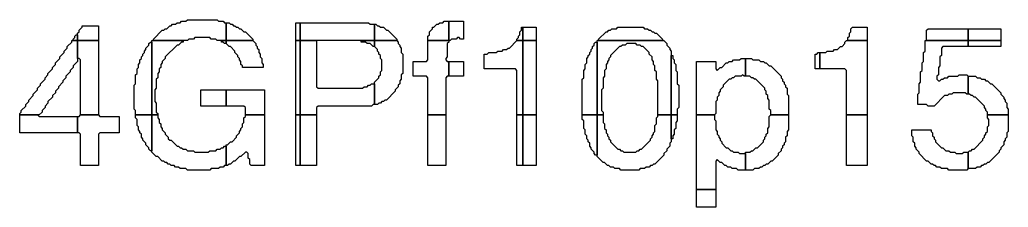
# Model space of a CAD drawing. Header units: metres. Extents: x -82 to 82, y -50 to 53.
# Drawn here: x -64.78 to -40.28, y 48.08 to 52.71 of the extents above; entities that cross this region are included whole.
import ezdxf

# ---------------------------------------------------------------- set-up
doc = ezdxf.new("R2010")
doc.units = ezdxf.units.M
doc.header["$MEASUREMENT"] = 0
doc.layers.add('1', color=7, linetype='Continuous')

msp = doc.modelspace()

# ---------------------------------------------------------------- linework, layer by layer
at = {"layer": '1', "color": 7}
for points in [[(-61.473426, 52.235774, 0), (-61.252675, 52.456524, 0), (-61.215884, 52.456524, 0), (-61.179092, 52.493316, 0), (-61.1423, 52.493316, 0), (-61.068717, 52.566899, 0), (-61.031925, 52.566899, 0), (-60.995133, 52.603691, 0), (-60.92155, 52.603691, 0), (-60.884758, 52.640483, 0), (-60.811174, 52.640483, 0), (-60.774383, 52.677275, 0), (-60.664007, 52.677275, 0), (-60.627216, 52.714066, 0), (-59.89138, 52.714066, 0), (-59.854589, 52.677275, 0), (-59.744213, 52.677275, 0), (-59.707422, 52.640483, 0), (-59.67063, 52.640483, 0), (-59.67063, 52.198982, 0), (-59.89138, 52.198982, 0), (-59.928172, 52.235774, 0), (-60.038547, 52.235774, 0), (-60.075339, 52.272565, 0), (-60.443257, 52.272565, 0), (-60.480048, 52.235774, 0), (-60.590424, 52.235774, 0), (-60.627216, 52.198982, 0), (-61.473426, 52.198982, 0), (-61.473426, 52.235774, 0)], [(-63.349806, 52.382941, 0), (-63.313014, 52.419732, 0), (-63.313014, 52.456524, 0), (-63.23943, 52.530108, 0), (-63.23943, 52.566899, 0), (-62.834721, 52.566899, 0), (-62.834721, 52.198982, 0), (-63.349806, 52.198982, 0), (-63.349806, 52.382941, 0)], [(-59.67063, 52.640483, 0), (-59.597046, 52.640483, 0), (-59.560255, 52.603691, 0), (-59.523463, 52.603691, 0), (-59.486671, 52.566899, 0), (-59.449879, 52.566899, 0), (-59.413087, 52.530108, 0), (-59.376296, 52.530108, 0), (-59.339504, 52.493316, 0), (-59.302712, 52.493316, 0), (-59.229129, 52.419732, 0), (-59.192337, 52.419732, 0), (-59.008378, 52.235774, 0), (-59.008378, 52.198982, 0), (-59.67063, 52.198982, 0), (-59.67063, 52.640483, 0)], [(-57.941417, 52.640483, 0), (-57.831042, 52.640483, 0), (-57.831042, 52.198982, 0), (-57.941417, 52.198982, 0), (-57.941417, 52.640483, 0)], [(-57.831042, 52.640483, 0), (-56.138621, 52.640483, 0), (-56.101829, 52.603691, 0), (-55.991454, 52.603691, 0), (-55.991454, 52.198982, 0), (-57.831042, 52.198982, 0), (-57.831042, 52.640483, 0)], [(-55.991454, 52.603691, 0), (-55.954662, 52.603691, 0), (-55.91787, 52.566899, 0), (-55.881079, 52.566899, 0), (-55.844287, 52.530108, 0), (-55.770703, 52.530108, 0), (-55.69712, 52.456524, 0), (-55.660328, 52.456524, 0), (-55.439578, 52.235774, 0), (-55.439578, 52.198982, 0), (-55.991454, 52.198982, 0), (-55.991454, 52.603691, 0)], [(-54.666951, 52.309357, 0), (-54.630159, 52.346149, 0), (-54.630159, 52.419732, 0), (-54.556575, 52.493316, 0), (-54.556575, 52.530108, 0), (-54.519784, 52.530108, 0), (-54.4462, 52.603691, 0), (-54.409408, 52.603691, 0), (-54.372617, 52.640483, 0), (-54.299033, 52.640483, 0), (-54.262241, 52.677275, 0), (-54.151866, 52.677275, 0), (-54.151866, 52.198982, 0), (-54.666951, 52.198982, 0), (-54.666951, 52.309357, 0)], [(-54.151866, 52.677275, 0), (-53.783948, 52.677275, 0), (-53.783948, 52.235774, 0), (-53.857532, 52.235774, 0), (-53.894324, 52.272565, 0), (-53.931115, 52.272565, 0), (-53.967907, 52.235774, 0), (-54.078282, 52.235774, 0), (-54.115074, 52.198982, 0), (-54.151866, 52.198982, 0), (-54.151866, 52.677275, 0)], [(-52.459445, 52.235774, 0), (-52.422653, 52.272565, 0), (-52.422653, 52.309357, 0), (-52.385862, 52.346149, 0), (-52.385862, 52.419732, 0), (-52.34907, 52.456524, 0), (-52.34907, 52.530108, 0), (-52.312278, 52.530108, 0), (-52.312278, 52.198982, 0), (-52.459445, 52.198982, 0), (-52.459445, 52.235774, 0)], [(-52.312278, 52.530108, 0), (-51.981152, 52.530108, 0), (-51.981152, 52.198982, 0), (-52.312278, 52.198982, 0), (-52.312278, 52.530108, 0)], [(-50.435898, 52.235774, 0), (-50.25194, 52.419732, 0), (-50.215148, 52.419732, 0), (-50.178356, 52.456524, 0), (-50.141564, 52.456524, 0), (-50.104773, 52.493316, 0), (-49.994397, 52.493316, 0), (-49.957606, 52.530108, 0), (-49.332146, 52.530108, 0), (-49.295354, 52.493316, 0), (-49.22177, 52.493316, 0), (-49.184979, 52.456524, 0), (-49.148187, 52.456524, 0), (-49.111395, 52.419732, 0), (-49.074603, 52.419732, 0), (-49.037812, 52.382941, 0), (-49.00102, 52.382941, 0), (-48.853853, 52.235774, 0), (-48.853853, 52.198982, 0), (-50.435898, 52.198982, 0), (-50.435898, 52.235774, 0)], [(-44.254883, 52.272565, 0), (-44.218091, 52.309357, 0), (-44.218091, 52.382941, 0), (-44.181299, 52.419732, 0), (-44.181299, 52.493316, 0), (-44.144508, 52.530108, 0), (-43.77659, 52.530108, 0), (-43.77659, 52.198982, 0), (-44.254883, 52.198982, 0), (-44.254883, 52.272565, 0)], [(-42.30492, 52.456524, 0), (-42.268128, 52.493316, 0), (-41.27475, 52.493316, 0), (-41.27475, 52.198982, 0), (-42.30492, 52.198982, 0), (-42.30492, 52.456524, 0)], [(-41.27475, 52.493316, 0), (-40.465332, 52.493316, 0), (-40.465332, 52.198982, 0), (-41.27475, 52.198982, 0), (-41.27475, 52.493316, 0)], [(-64.784684, 50.396186, 0), (-64.747892, 50.432977, 0), (-64.747892, 50.469769, 0), (-64.637517, 50.580144, 0), (-64.637517, 50.616936, 0), (-64.563934, 50.69052, 0), (-64.563934, 50.727311, 0), (-64.453558, 50.837687, 0), (-64.453558, 50.874479, 0), (-64.343183, 50.984854, 0), (-64.343183, 51.021646, 0), (-64.2696, 51.095229, 0), (-64.2696, 51.132021, 0), (-64.159224, 51.242396, 0), (-64.159224, 51.279188, 0), (-64.085641, 51.352771, 0), (-64.085641, 51.389563, 0), (-63.975266, 51.499938, 0), (-63.975266, 51.53673, 0), (-63.901682, 51.610314, 0), (-63.901682, 51.647105, 0), (-63.791307, 51.757481, 0), (-63.791307, 51.794272, 0), (-63.680931, 51.904648, 0), (-63.680931, 51.94144, 0), (-63.607348, 52.015023, 0), (-63.607348, 52.051815, 0), (-63.496973, 52.16219, 0), (-63.496973, 52.198982, 0), (-63.349806, 52.198982, 0), (-63.349806, 51.683897, 0), (-63.460181, 51.573522, 0), (-63.460181, 51.53673, 0), (-63.533764, 51.463147, 0), (-63.533764, 51.426355, 0), (-63.64414, 51.31598, 0), (-63.64414, 51.279188, 0), (-63.717723, 51.205604, 0), (-63.717723, 51.168813, 0), (-63.828099, 51.058437, 0), (-63.828099, 51.021646, 0), (-63.901682, 50.948062, 0), (-63.901682, 50.91127, 0), (-63.975266, 50.837687, 0), (-63.975266, 50.800895, 0), (-64.085641, 50.69052, 0), (-64.085641, 50.653728, 0), (-64.159224, 50.580144, 0), (-64.159224, 50.543353, 0), (-64.232808, 50.469769, 0), (-64.232808, 50.432977, 0), (-64.306391, 50.359394, 0), (-64.784684, 50.359394, 0), (-64.784684, 50.396186, 0)], [(-63.460181, 52.235774, 0), (-63.423389, 52.272565, 0), (-63.423389, 52.309357, 0), (-63.386597, 52.346149, 0), (-63.349806, 52.346149, 0), (-63.349806, 52.198982, 0), (-63.460181, 52.198982, 0), (-63.460181, 52.235774, 0)], [(-63.349806, 52.198982, 0), (-62.834721, 52.198982, 0), (-62.834721, 50.359394, 0), (-63.276222, 50.359394, 0), (-63.276222, 51.720689, 0), (-63.313014, 51.757481, 0), (-63.349806, 51.757481, 0), (-63.349806, 52.198982, 0)], [(-61.510218, 52.198982, 0), (-60.737591, 52.198982, 0), (-60.737591, 52.16219, 0), (-60.774383, 52.16219, 0), (-60.847966, 52.088607, 0), (-60.884758, 52.088607, 0), (-61.179092, 51.794272, 0), (-61.179092, 51.757481, 0), (-61.252675, 51.683897, 0), (-61.252675, 51.647105, 0), (-61.289467, 51.610314, 0), (-61.289467, 51.53673, 0), (-61.326259, 51.499938, 0), (-61.326259, 51.426355, 0), (-61.363051, 51.389563, 0), (-61.363051, 51.279188, 0), (-61.399842, 51.242396, 0), (-61.399842, 51.021646, 0), (-61.436634, 50.984854, 0), (-61.436634, 50.69052, 0), (-61.399842, 50.653728, 0), (-61.399842, 50.432977, 0), (-61.363051, 50.396186, 0), (-61.363051, 50.359394, 0), (-61.510218, 50.359394, 0), (-61.510218, 52.198982, 0)], [(-59.781005, 52.198982, 0), (-59.67063, 52.198982, 0), (-59.67063, 52.125398, 0), (-59.707422, 52.125398, 0), (-59.744213, 52.16219, 0), (-59.781005, 52.16219, 0), (-59.781005, 52.198982, 0)], [(-59.67063, 52.198982, 0), (-59.008378, 52.198982, 0), (-58.934795, 52.125398, 0), (-58.934795, 52.088607, 0), (-58.898003, 52.051815, 0), (-58.898003, 52.015023, 0), (-58.861211, 51.978231, 0), (-58.861211, 51.904648, 0), (-58.824419, 51.867856, 0), (-58.824419, 51.794272, 0), (-58.787628, 51.757481, 0), (-58.787628, 51.647105, 0), (-58.750836, 51.610314, 0), (-58.750836, 51.53673, 0), (-59.26592, 51.53673, 0), (-59.26592, 51.573522, 0), (-59.302712, 51.610314, 0), (-59.302712, 51.683897, 0), (-59.339504, 51.720689, 0), (-59.339504, 51.757481, 0), (-59.376296, 51.794272, 0), (-59.376296, 51.831064, 0), (-59.449879, 51.904648, 0), (-59.449879, 51.94144, 0), (-59.560255, 52.051815, 0), (-59.597046, 52.051815, 0), (-59.67063, 52.125398, 0), (-59.67063, 52.198982, 0)], [(-57.941417, 52.198982, 0), (-57.831042, 52.198982, 0), (-57.831042, 50.359394, 0), (-57.941417, 50.359394, 0), (-57.941417, 52.198982, 0)], [(-57.831042, 52.198982, 0), (-57.426333, 52.198982, 0), (-57.426333, 51.058437, 0), (-57.389541, 51.021646, 0), (-56.285788, 51.021646, 0), (-56.248996, 51.058437, 0), (-56.175413, 51.058437, 0), (-56.138621, 51.095229, 0), (-56.101829, 51.095229, 0), (-56.065037, 51.132021, 0), (-55.991454, 51.132021, 0), (-55.991454, 50.616936, 0), (-56.028246, 50.616936, 0), (-56.065037, 50.580144, 0), (-57.389541, 50.580144, 0), (-57.426333, 50.543353, 0), (-57.426333, 50.359394, 0), (-57.831042, 50.359394, 0), (-57.831042, 52.198982, 0)], [(-56.32258, 52.198982, 0), (-55.991454, 52.198982, 0), (-55.991454, 52.051815, 0), (-56.028246, 52.051815, 0), (-56.101829, 52.125398, 0), (-56.175413, 52.125398, 0), (-56.212204, 52.16219, 0), (-56.32258, 52.16219, 0), (-56.32258, 52.198982, 0)], [(-55.991454, 52.198982, 0), (-55.439578, 52.198982, 0), (-55.402786, 52.16219, 0), (-55.402786, 52.125398, 0), (-55.365994, 52.088607, 0), (-55.365994, 52.051815, 0), (-55.329202, 52.015023, 0), (-55.329202, 51.904648, 0), (-55.292411, 51.867856, 0), (-55.292411, 51.389563, 0), (-55.329202, 51.352771, 0), (-55.329202, 51.242396, 0), (-55.365994, 51.205604, 0), (-55.365994, 51.132021, 0), (-55.402786, 51.095229, 0), (-55.402786, 51.058437, 0), (-55.476369, 50.984854, 0), (-55.476369, 50.948062, 0), (-55.69712, 50.727311, 0), (-55.733912, 50.727311, 0), (-55.770703, 50.69052, 0), (-55.807495, 50.69052, 0), (-55.844287, 50.653728, 0), (-55.881079, 50.653728, 0), (-55.91787, 50.616936, 0), (-55.991454, 50.616936, 0), (-55.991454, 51.168813, 0), (-55.881079, 51.279188, 0), (-55.881079, 51.31598, 0), (-55.844287, 51.352771, 0), (-55.844287, 51.426355, 0), (-55.807495, 51.463147, 0), (-55.807495, 51.720689, 0), (-55.844287, 51.757481, 0), (-55.844287, 51.831064, 0), (-55.881079, 51.867856, 0), (-55.881079, 51.904648, 0), (-55.91787, 51.94144, 0), (-55.91787, 51.978231, 0), (-55.991454, 52.051815, 0), (-55.991454, 52.198982, 0)], [(-55.034868, 51.683897, 0), (-54.703742, 51.683897, 0), (-54.666951, 51.720689, 0), (-54.666951, 52.198982, 0), (-54.151866, 52.198982, 0), (-54.151866, 52.16219, 0), (-54.188658, 52.125398, 0), (-54.188658, 51.794272, 0), (-54.22545, 51.757481, 0), (-54.22545, 51.720689, 0), (-54.188658, 51.683897, 0), (-54.151866, 51.683897, 0), (-54.151866, 51.31598, 0), (-54.188658, 51.31598, 0), (-54.22545, 51.279188, 0), (-54.22545, 50.359394, 0), (-54.666951, 50.359394, 0), (-54.666951, 51.279188, 0), (-54.703742, 51.31598, 0), (-55.034868, 51.31598, 0), (-55.034868, 51.683897, 0)], [(-53.268864, 51.867856, 0), (-53.19528, 51.867856, 0), (-53.158489, 51.904648, 0), (-52.97453, 51.904648, 0), (-52.937738, 51.94144, 0), (-52.827363, 51.94144, 0), (-52.790571, 51.978231, 0), (-52.716987, 51.978231, 0), (-52.680196, 52.015023, 0), (-52.643404, 52.015023, 0), (-52.459445, 52.198982, 0), (-52.312278, 52.198982, 0), (-52.312278, 50.359394, 0), (-52.459445, 50.359394, 0), (-52.459445, 51.463147, 0), (-52.496237, 51.499938, 0), (-53.268864, 51.499938, 0), (-53.268864, 51.867856, 0)], [(-52.312278, 52.198982, 0), (-51.981152, 52.198982, 0), (-51.981152, 50.359394, 0), (-52.312278, 50.359394, 0), (-52.312278, 52.198982, 0)], [(-50.47269, 52.198982, 0), (-48.817061, 52.198982, 0), (-48.743477, 52.125398, 0), (-48.743477, 52.088607, 0), (-48.669894, 52.015023, 0), (-48.669894, 51.978231, 0), (-48.633102, 51.94144, 0), (-48.633102, 50.359394, 0), (-48.964228, 50.359394, 0), (-48.964228, 51.205604, 0), (-49.00102, 51.242396, 0), (-49.00102, 51.426355, 0), (-49.037812, 51.463147, 0), (-49.037812, 51.573522, 0), (-49.074603, 51.610314, 0), (-49.074603, 51.683897, 0), (-49.111395, 51.720689, 0), (-49.111395, 51.794272, 0), (-49.184979, 51.867856, 0), (-49.184979, 51.904648, 0), (-49.332146, 52.051815, 0), (-49.368937, 52.051815, 0), (-49.405729, 52.088607, 0), (-49.479313, 52.088607, 0), (-49.516104, 52.125398, 0), (-49.736855, 52.125398, 0), (-49.773647, 52.088607, 0), (-49.84723, 52.088607, 0), (-49.884022, 52.051815, 0), (-49.920814, 52.051815, 0), (-50.141564, 51.831064, 0), (-50.141564, 51.794272, 0), (-50.178356, 51.757481, 0), (-50.178356, 51.720689, 0), (-50.215148, 51.683897, 0), (-50.215148, 51.647105, 0), (-50.25194, 51.610314, 0), (-50.25194, 51.499938, 0), (-50.288731, 51.463147, 0), (-50.288731, 51.31598, 0), (-50.325523, 51.279188, 0), (-50.325523, 51.021646, 0), (-50.362315, 50.984854, 0), (-50.362315, 50.469769, 0), (-50.325523, 50.432977, 0), (-50.325523, 50.359394, 0), (-50.47269, 50.359394, 0), (-50.47269, 52.198982, 0)], [(-44.953926, 51.904648, 0), (-44.806759, 51.904648, 0), (-44.769968, 51.94144, 0), (-44.6228, 51.94144, 0), (-44.586009, 51.978231, 0), (-44.512425, 51.978231, 0), (-44.438842, 52.051815, 0), (-44.40205, 52.051815, 0), (-44.328466, 52.125398, 0), (-44.328466, 52.16219, 0), (-44.291675, 52.198982, 0), (-43.77659, 52.198982, 0), (-43.77659, 50.359394, 0), (-44.291675, 50.359394, 0), (-44.291675, 51.463147, 0), (-44.328466, 51.499938, 0), (-44.953926, 51.499938, 0), (-44.953926, 51.904648, 0)], [(-42.52567, 50.874479, 0), (-42.488878, 50.91127, 0), (-42.488878, 51.132021, 0), (-42.452087, 51.168813, 0), (-42.452087, 51.426355, 0), (-42.415295, 51.463147, 0), (-42.415295, 51.647105, 0), (-42.378503, 51.683897, 0), (-42.378503, 51.904648, 0), (-42.341711, 51.94144, 0), (-42.341711, 52.198982, 0), (-41.27475, 52.198982, 0), (-41.27475, 52.051815, 0), (-41.90021, 52.051815, 0), (-41.937002, 52.015023, 0), (-41.937002, 51.831064, 0), (-41.973794, 51.794272, 0), (-41.973794, 51.573522, 0), (-42.010586, 51.53673, 0), (-42.010586, 51.352771, 0), (-42.047377, 51.31598, 0), (-42.047377, 51.242396, 0), (-42.010586, 51.205604, 0), (-41.973794, 51.205604, 0), (-41.937002, 51.242396, 0), (-41.90021, 51.242396, 0), (-41.863419, 51.279188, 0), (-41.789835, 51.279188, 0), (-41.753043, 51.31598, 0), (-41.532293, 51.31598, 0), (-41.495501, 51.352771, 0), (-41.311542, 51.352771, 0), (-41.27475, 51.31598, 0), (-41.27475, 50.874479, 0), (-41.311542, 50.874479, 0), (-41.348334, 50.91127, 0), (-41.642668, 50.91127, 0), (-41.67946, 50.874479, 0), (-41.753043, 50.874479, 0), (-41.789835, 50.837687, 0), (-41.863419, 50.837687, 0), (-42.120961, 50.580144, 0), (-42.268128, 50.580144, 0), (-42.30492, 50.616936, 0), (-42.52567, 50.616936, 0), (-42.52567, 50.874479, 0)], [(-41.27475, 52.198982, 0), (-40.465332, 52.198982, 0), (-40.465332, 52.051815, 0), (-41.27475, 52.051815, 0), (-41.27475, 52.198982, 0)], [(-61.951719, 51.095229, 0), (-61.914927, 51.132021, 0), (-61.914927, 51.352771, 0), (-61.878135, 51.389563, 0), (-61.878135, 51.499938, 0), (-61.841344, 51.53673, 0), (-61.841344, 51.610314, 0), (-61.804552, 51.647105, 0), (-61.804552, 51.720689, 0), (-61.76776, 51.757481, 0), (-61.76776, 51.794272, 0), (-61.730968, 51.831064, 0), (-61.730968, 51.867856, 0), (-61.694177, 51.904648, 0), (-61.694177, 51.94144, 0), (-61.657385, 51.978231, 0), (-61.657385, 52.015023, 0), (-61.583801, 52.088607, 0), (-61.583801, 52.125398, 0), (-61.547009, 52.16219, 0), (-61.510218, 52.16219, 0), (-61.510218, 50.359394, 0), (-61.914927, 50.359394, 0), (-61.914927, 50.469769, 0), (-61.951719, 50.506561, 0), (-61.951719, 51.095229, 0)], [(-50.840608, 51.242396, 0), (-50.803816, 51.279188, 0), (-50.803816, 51.463147, 0), (-50.767024, 51.499938, 0), (-50.767024, 51.610314, 0), (-50.730232, 51.647105, 0), (-50.730232, 51.757481, 0), (-50.693441, 51.794272, 0), (-50.693441, 51.831064, 0), (-50.656649, 51.867856, 0), (-50.656649, 51.904648, 0), (-50.619857, 51.94144, 0), (-50.619857, 51.978231, 0), (-50.583065, 52.015023, 0), (-50.583065, 52.051815, 0), (-50.546274, 52.088607, 0), (-50.546274, 52.125398, 0), (-50.509482, 52.16219, 0), (-50.47269, 52.16219, 0), (-50.47269, 50.359394, 0), (-50.840608, 50.359394, 0), (-50.840608, 51.242396, 0)], [(-48.633102, 51.831064, 0), (-48.59631, 51.831064, 0), (-48.59631, 51.757481, 0), (-48.559519, 51.720689, 0), (-48.559519, 51.647105, 0), (-48.522727, 51.610314, 0), (-48.522727, 51.463147, 0), (-48.485935, 51.426355, 0), (-48.485935, 51.132021, 0), (-48.449143, 51.095229, 0), (-48.449143, 50.543353, 0), (-48.485935, 50.506561, 0), (-48.485935, 50.359394, 0), (-48.633102, 50.359394, 0), (-48.633102, 51.831064, 0)], [(-48.007642, 51.683897, 0), (-47.529349, 51.683897, 0), (-47.529349, 51.499938, 0), (-47.492558, 51.463147, 0), (-47.418974, 51.53673, 0), (-47.382182, 51.53673, 0), (-47.271807, 51.647105, 0), (-47.235015, 51.647105, 0), (-47.198224, 51.683897, 0), (-47.12464, 51.683897, 0), (-47.087848, 51.720689, 0), (-46.940681, 51.720689, 0), (-46.90389, 51.757481, 0), (-46.793514, 51.757481, 0), (-46.793514, 51.31598, 0), (-46.830306, 51.31598, 0), (-46.867098, 51.352771, 0), (-46.90389, 51.31598, 0), (-47.051057, 51.31598, 0), (-47.087848, 51.279188, 0), (-47.12464, 51.279188, 0), (-47.161432, 51.242396, 0), (-47.198224, 51.242396, 0), (-47.345391, 51.095229, 0), (-47.345391, 51.058437, 0), (-47.418974, 50.984854, 0), (-47.418974, 50.948062, 0), (-47.455766, 50.91127, 0), (-47.455766, 50.837687, 0), (-47.492558, 50.800895, 0), (-47.492558, 50.727311, 0), (-47.529349, 50.69052, 0), (-47.529349, 50.396186, 0), (-47.566141, 50.359394, 0), (-48.007642, 50.359394, 0), (-48.007642, 51.683897, 0)], [(-46.793514, 51.757481, 0), (-46.646347, 51.757481, 0), (-46.609555, 51.720689, 0), (-46.462388, 51.720689, 0), (-46.425597, 51.683897, 0), (-46.352013, 51.683897, 0), (-46.315221, 51.647105, 0), (-46.27843, 51.647105, 0), (-46.204846, 51.573522, 0), (-46.168054, 51.573522, 0), (-45.910512, 51.31598, 0), (-45.910512, 51.279188, 0), (-45.87372, 51.242396, 0), (-45.87372, 51.205604, 0), (-45.836929, 51.168813, 0), (-45.836929, 51.132021, 0), (-45.800137, 51.095229, 0), (-45.800137, 51.058437, 0), (-45.763345, 51.021646, 0), (-45.763345, 50.874479, 0), (-45.726553, 50.837687, 0), (-45.726553, 50.359394, 0), (-46.168054, 50.359394, 0), (-46.168054, 50.469769, 0), (-46.204846, 50.506561, 0), (-46.204846, 50.727311, 0), (-46.241638, 50.764103, 0), (-46.241638, 50.837687, 0), (-46.27843, 50.874479, 0), (-46.27843, 50.948062, 0), (-46.315221, 50.984854, 0), (-46.315221, 51.021646, 0), (-46.535972, 51.242396, 0), (-46.572764, 51.242396, 0), (-46.609555, 51.279188, 0), (-46.646347, 51.279188, 0), (-46.683139, 51.31598, 0), (-46.793514, 51.31598, 0), (-46.793514, 51.757481, 0)], [(-45.064302, 51.867856, 0), (-45.02751, 51.867856, 0), (-44.990718, 51.904648, 0), (-44.953926, 51.904648, 0), (-44.953926, 51.499938, 0), (-45.064302, 51.499938, 0), (-45.064302, 51.867856, 0)], [(-54.151866, 51.683897, 0), (-53.783948, 51.683897, 0), (-53.783948, 51.31598, 0), (-54.151866, 51.31598, 0), (-54.151866, 51.683897, 0)], [(-41.27475, 51.31598, 0), (-41.090792, 51.31598, 0), (-41.054, 51.279188, 0), (-40.980416, 51.279188, 0), (-40.943625, 51.242396, 0), (-40.870041, 51.242396, 0), (-40.833249, 51.205604, 0), (-40.796458, 51.205604, 0), (-40.722874, 51.132021, 0), (-40.686082, 51.132021, 0), (-40.465332, 50.91127, 0), (-40.465332, 50.874479, 0), (-40.391748, 50.800895, 0), (-40.391748, 50.764103, 0), (-40.354956, 50.727311, 0), (-40.354956, 50.69052, 0), (-40.318165, 50.653728, 0), (-40.318165, 50.543353, 0), (-40.281373, 50.506561, 0), (-40.281373, 50.359394, 0), (-40.796458, 50.359394, 0), (-40.796458, 50.432977, 0), (-40.833249, 50.469769, 0), (-40.833249, 50.506561, 0), (-40.870041, 50.543353, 0), (-40.870041, 50.580144, 0), (-41.090792, 50.800895, 0), (-41.127583, 50.800895, 0), (-41.164375, 50.837687, 0), (-41.201167, 50.837687, 0), (-41.237959, 50.874479, 0), (-41.27475, 50.874479, 0), (-41.27475, 51.31598, 0)], [(-60.29609, 50.984854, 0), (-59.67063, 50.984854, 0), (-59.67063, 50.580144, 0), (-60.29609, 50.580144, 0), (-60.29609, 50.984854, 0)], [(-59.67063, 50.984854, 0), (-58.714044, 50.984854, 0), (-58.714044, 50.359394, 0), (-59.192337, 50.359394, 0), (-59.192337, 50.543353, 0), (-59.229129, 50.580144, 0), (-59.67063, 50.580144, 0), (-59.67063, 50.984854, 0)], [(-64.784684, 50.359394, 0), (-64.343183, 50.359394, 0), (-64.306391, 50.322602, 0), (-63.349806, 50.322602, 0), (-63.349806, 49.917893, 0), (-64.784684, 49.917893, 0), (-64.784684, 50.359394, 0)], [(-63.349806, 50.322602, 0), (-63.313014, 50.322602, 0), (-63.276222, 50.359394, 0), (-62.834721, 50.359394, 0), (-62.797929, 50.322602, 0), (-62.319636, 50.322602, 0), (-62.319636, 49.917893, 0), (-62.797929, 49.917893, 0), (-62.834721, 49.881101, 0), (-62.834721, 49.108474, 0), (-63.276222, 49.108474, 0), (-63.276222, 49.881101, 0), (-63.313014, 49.917893, 0), (-63.349806, 49.917893, 0), (-63.349806, 50.322602, 0)], [(-61.914927, 50.359394, 0), (-61.510218, 50.359394, 0), (-61.510218, 49.476392, 0), (-61.547009, 49.476392, 0), (-61.583801, 49.513183, 0), (-61.583801, 49.549975, 0), (-61.657385, 49.623559, 0), (-61.657385, 49.66035, 0), (-61.730968, 49.733934, 0), (-61.730968, 49.770726, 0), (-61.76776, 49.807518, 0), (-61.76776, 49.881101, 0), (-61.804552, 49.917893, 0), (-61.804552, 49.954685, 0), (-61.841344, 49.991476, 0), (-61.841344, 50.06506, 0), (-61.878135, 50.101852, 0), (-61.878135, 50.249019, 0), (-61.914927, 50.28581, 0), (-61.914927, 50.359394, 0)], [(-61.510218, 50.359394, 0), (-61.363051, 50.359394, 0), (-61.363051, 50.28581, 0), (-61.326259, 50.249019, 0), (-61.326259, 50.175435, 0), (-61.289467, 50.138643, 0), (-61.289467, 50.06506, 0), (-61.252675, 50.028268, 0), (-61.252675, 49.991476, 0), (-61.179092, 49.917893, 0), (-61.179092, 49.881101, 0), (-61.105508, 49.807518, 0), (-61.105508, 49.770726, 0), (-61.068717, 49.733934, 0), (-61.031925, 49.733934, 0), (-60.884758, 49.586767, 0), (-60.847966, 49.586767, 0), (-60.811174, 49.549975, 0), (-60.774383, 49.549975, 0), (-60.737591, 49.513183, 0), (-60.664007, 49.513183, 0), (-60.627216, 49.476392, 0), (-60.480048, 49.476392, 0), (-60.443257, 49.4396, 0), (-60.112131, 49.4396, 0), (-60.075339, 49.476392, 0), (-59.928172, 49.476392, 0), (-59.89138, 49.513183, 0), (-59.817797, 49.513183, 0), (-59.781005, 49.549975, 0), (-59.744213, 49.549975, 0), (-59.707422, 49.586767, 0), (-59.67063, 49.586767, 0), (-59.67063, 49.108474, 0), (-59.707422, 49.108474, 0), (-59.744213, 49.071682, 0), (-59.817797, 49.071682, 0), (-59.854589, 49.034891, 0), (-60.038547, 49.034891, 0), (-60.075339, 48.998099, 0), (-60.627216, 48.998099, 0), (-60.664007, 49.034891, 0), (-60.811174, 49.034891, 0), (-60.847966, 49.071682, 0), (-60.92155, 49.071682, 0), (-60.958341, 49.108474, 0), (-61.031925, 49.108474, 0), (-61.068717, 49.145266, 0), (-61.105508, 49.145266, 0), (-61.1423, 49.182058, 0), (-61.179092, 49.182058, 0), (-61.215884, 49.218849, 0), (-61.252675, 49.218849, 0), (-61.363051, 49.329225, 0), (-61.399842, 49.329225, 0), (-61.510218, 49.4396, 0), (-61.510218, 50.359394, 0)], [(-59.67063, 49.623559, 0), (-59.633838, 49.623559, 0), (-59.560255, 49.697142, 0), (-59.523463, 49.697142, 0), (-59.413087, 49.807518, 0), (-59.413087, 49.844309, 0), (-59.339504, 49.917893, 0), (-59.339504, 49.954685, 0), (-59.302712, 49.991476, 0), (-59.302712, 50.028268, 0), (-59.26592, 50.06506, 0), (-59.26592, 50.138643, 0), (-59.229129, 50.175435, 0), (-59.229129, 50.28581, 0), (-59.192337, 50.322602, 0), (-59.192337, 50.359394, 0), (-58.714044, 50.359394, 0), (-58.714044, 49.108474, 0), (-59.04517, 49.108474, 0), (-59.081962, 49.145266, 0), (-59.081962, 49.255641, 0), (-59.118753, 49.292433, 0), (-59.118753, 49.402808, 0), (-59.155545, 49.4396, 0), (-59.192337, 49.4396, 0), (-59.302712, 49.329225, 0), (-59.339504, 49.329225, 0), (-59.449879, 49.218849, 0), (-59.486671, 49.218849, 0), (-59.560255, 49.145266, 0), (-59.597046, 49.145266, 0), (-59.633838, 49.108474, 0), (-59.67063, 49.108474, 0), (-59.67063, 49.623559, 0)], [(-57.941417, 50.359394, 0), (-57.831042, 50.359394, 0), (-57.831042, 49.108474, 0), (-57.941417, 49.108474, 0), (-57.941417, 50.359394, 0)], [(-57.831042, 50.359394, 0), (-57.426333, 50.359394, 0), (-57.426333, 49.108474, 0), (-57.831042, 49.108474, 0), (-57.831042, 50.359394, 0)], [(-54.666951, 50.359394, 0), (-54.22545, 50.359394, 0), (-54.22545, 49.108474, 0), (-54.666951, 49.108474, 0), (-54.666951, 50.359394, 0)], [(-52.459445, 50.359394, 0), (-52.312278, 50.359394, 0), (-52.312278, 49.108474, 0), (-52.459445, 49.108474, 0), (-52.459445, 50.359394, 0)], [(-52.312278, 50.359394, 0), (-51.981152, 50.359394, 0), (-51.981152, 49.108474, 0), (-52.312278, 49.108474, 0), (-52.312278, 50.359394, 0)], [(-50.840608, 50.359394, 0), (-50.47269, 50.359394, 0), (-50.47269, 49.366016, 0), (-50.509482, 49.366016, 0), (-50.546274, 49.402808, 0), (-50.546274, 49.4396, 0), (-50.619857, 49.513183, 0), (-50.619857, 49.549975, 0), (-50.656649, 49.586767, 0), (-50.656649, 49.66035, 0), (-50.693441, 49.697142, 0), (-50.693441, 49.733934, 0), (-50.730232, 49.770726, 0), (-50.730232, 49.844309, 0), (-50.767024, 49.881101, 0), (-50.767024, 49.991476, 0), (-50.803816, 50.028268, 0), (-50.803816, 50.212227, 0), (-50.840608, 50.249019, 0), (-50.840608, 50.359394, 0)], [(-50.47269, 50.359394, 0), (-50.325523, 50.359394, 0), (-50.325523, 50.175435, 0), (-50.288731, 50.138643, 0), (-50.288731, 50.028268, 0), (-50.25194, 49.991476, 0), (-50.25194, 49.917893, 0), (-50.215148, 49.881101, 0), (-50.215148, 49.844309, 0), (-50.178356, 49.807518, 0), (-50.178356, 49.770726, 0), (-50.141564, 49.733934, 0), (-50.141564, 49.697142, 0), (-49.957606, 49.513183, 0), (-49.920814, 49.513183, 0), (-49.884022, 49.476392, 0), (-49.84723, 49.476392, 0), (-49.810438, 49.4396, 0), (-49.516104, 49.4396, 0), (-49.479313, 49.476392, 0), (-49.442521, 49.476392, 0), (-49.405729, 49.513183, 0), (-49.368937, 49.513183, 0), (-49.148187, 49.733934, 0), (-49.148187, 49.770726, 0), (-49.111395, 49.807518, 0), (-49.111395, 49.844309, 0), (-49.074603, 49.881101, 0), (-49.074603, 49.917893, 0), (-49.037812, 49.954685, 0), (-49.037812, 50.101852, 0), (-49.00102, 50.138643, 0), (-49.00102, 50.28581, 0), (-48.964228, 50.322602, 0), (-48.964228, 50.359394, 0), (-48.633102, 50.359394, 0), (-48.633102, 49.697142, 0), (-48.669894, 49.66035, 0), (-48.669894, 49.586767, 0), (-48.743477, 49.513183, 0), (-48.743477, 49.476392, 0), (-48.817061, 49.402808, 0), (-48.817061, 49.366016, 0), (-49.037812, 49.145266, 0), (-49.074603, 49.145266, 0), (-49.111395, 49.108474, 0), (-49.148187, 49.108474, 0), (-49.184979, 49.071682, 0), (-49.258562, 49.071682, 0), (-49.295354, 49.034891, 0), (-49.405729, 49.034891, 0), (-49.442521, 48.998099, 0), (-49.884022, 48.998099, 0), (-49.920814, 49.034891, 0), (-50.031189, 49.034891, 0), (-50.067981, 49.071682, 0), (-50.141564, 49.071682, 0), (-50.178356, 49.108474, 0), (-50.215148, 49.108474, 0), (-50.288731, 49.182058, 0), (-50.325523, 49.182058, 0), (-50.47269, 49.329225, 0), (-50.47269, 50.359394, 0)], [(-48.633102, 50.359394, 0), (-48.485935, 50.359394, 0), (-48.485935, 50.212227, 0), (-48.522727, 50.175435, 0), (-48.522727, 50.028268, 0), (-48.559519, 49.991476, 0), (-48.559519, 49.881101, 0), (-48.59631, 49.844309, 0), (-48.59631, 49.770726, 0), (-48.633102, 49.770726, 0), (-48.633102, 50.359394, 0)], [(-48.007642, 50.359394, 0), (-47.566141, 50.359394, 0), (-47.566141, 50.249019, 0), (-47.529349, 50.212227, 0), (-47.529349, 49.991476, 0), (-47.492558, 49.954685, 0), (-47.492558, 49.881101, 0), (-47.455766, 49.844309, 0), (-47.455766, 49.807518, 0), (-47.418974, 49.770726, 0), (-47.418974, 49.733934, 0), (-47.382182, 49.697142, 0), (-47.382182, 49.66035, 0), (-47.271807, 49.549975, 0), (-47.235015, 49.549975, 0), (-47.161432, 49.476392, 0), (-47.12464, 49.476392, 0), (-47.087848, 49.4396, 0), (-46.977473, 49.4396, 0), (-46.940681, 49.402808, 0), (-46.793514, 49.402808, 0), (-46.793514, 48.998099, 0), (-46.977473, 48.998099, 0), (-47.014265, 49.034891, 0), (-47.12464, 49.034891, 0), (-47.161432, 49.071682, 0), (-47.235015, 49.071682, 0), (-47.271807, 49.108474, 0), (-47.308599, 49.108474, 0), (-47.382182, 49.182058, 0), (-47.418974, 49.182058, 0), (-47.492558, 49.255641, 0), (-47.529349, 49.218849, 0), (-47.529349, 48.519806, 0), (-48.007642, 48.519806, 0), (-48.007642, 50.359394, 0)], [(-46.793514, 49.4396, 0), (-46.683139, 49.4396, 0), (-46.646347, 49.476392, 0), (-46.609555, 49.476392, 0), (-46.535972, 49.549975, 0), (-46.49918, 49.549975, 0), (-46.352013, 49.697142, 0), (-46.352013, 49.733934, 0), (-46.315221, 49.770726, 0), (-46.315221, 49.807518, 0), (-46.27843, 49.844309, 0), (-46.27843, 49.881101, 0), (-46.241638, 49.917893, 0), (-46.241638, 50.028268, 0), (-46.204846, 50.06506, 0), (-46.204846, 50.322602, 0), (-46.168054, 50.359394, 0), (-45.726553, 50.359394, 0), (-45.726553, 49.991476, 0), (-45.763345, 49.954685, 0), (-45.763345, 49.844309, 0), (-45.800137, 49.807518, 0), (-45.800137, 49.697142, 0), (-45.836929, 49.66035, 0), (-45.836929, 49.623559, 0), (-45.87372, 49.586767, 0), (-45.87372, 49.549975, 0), (-45.910512, 49.513183, 0), (-45.910512, 49.476392, 0), (-45.984096, 49.402808, 0), (-45.984096, 49.366016, 0), (-46.131263, 49.218849, 0), (-46.168054, 49.218849, 0), (-46.241638, 49.145266, 0), (-46.27843, 49.145266, 0), (-46.315221, 49.108474, 0), (-46.352013, 49.108474, 0), (-46.388805, 49.071682, 0), (-46.425597, 49.071682, 0), (-46.462388, 49.034891, 0), (-46.572764, 49.034891, 0), (-46.609555, 48.998099, 0), (-46.793514, 48.998099, 0), (-46.793514, 49.4396, 0)], [(-44.291675, 50.359394, 0), (-43.77659, 50.359394, 0), (-43.77659, 49.108474, 0), (-44.291675, 49.108474, 0), (-44.291675, 50.359394, 0)], [(-41.27475, 49.4396, 0), (-41.237959, 49.476392, 0), (-41.201167, 49.476392, 0), (-41.164375, 49.513183, 0), (-41.127583, 49.513183, 0), (-40.906833, 49.733934, 0), (-40.906833, 49.770726, 0), (-40.870041, 49.807518, 0), (-40.870041, 49.844309, 0), (-40.833249, 49.881101, 0), (-40.833249, 49.917893, 0), (-40.796458, 49.954685, 0), (-40.796458, 50.06506, 0), (-40.759666, 50.101852, 0), (-40.759666, 50.249019, 0), (-40.796458, 50.28581, 0), (-40.796458, 50.359394, 0), (-40.281373, 50.359394, 0), (-40.281373, 49.954685, 0), (-40.318165, 49.917893, 0), (-40.318165, 49.807518, 0), (-40.354956, 49.770726, 0), (-40.354956, 49.733934, 0), (-40.391748, 49.697142, 0), (-40.391748, 49.623559, 0), (-40.465332, 49.549975, 0), (-40.465332, 49.513183, 0), (-40.502124, 49.476392, 0), (-40.502124, 49.4396, 0), (-40.759666, 49.182058, 0), (-40.796458, 49.182058, 0), (-40.833249, 49.145266, 0), (-40.870041, 49.145266, 0), (-40.906833, 49.108474, 0), (-40.943625, 49.108474, 0), (-40.980416, 49.071682, 0), (-41.054, 49.071682, 0), (-41.090792, 49.034891, 0), (-41.27475, 49.034891, 0), (-41.27475, 49.4396, 0)], [(-42.672837, 49.991476, 0), (-42.194544, 49.991476, 0), (-42.194544, 49.954685, 0), (-42.157753, 49.917893, 0), (-42.157753, 49.844309, 0), (-42.120961, 49.807518, 0), (-42.120961, 49.770726, 0), (-42.084169, 49.733934, 0), (-42.084169, 49.697142, 0), (-41.937002, 49.549975, 0), (-41.90021, 49.549975, 0), (-41.826627, 49.476392, 0), (-41.753043, 49.476392, 0), (-41.716252, 49.4396, 0), (-41.605876, 49.4396, 0), (-41.569085, 49.402808, 0), (-41.421917, 49.402808, 0), (-41.385126, 49.4396, 0), (-41.27475, 49.4396, 0), (-41.27475, 49.034891, 0), (-41.311542, 48.998099, 0), (-41.753043, 48.998099, 0), (-41.789835, 49.034891, 0), (-41.937002, 49.034891, 0), (-41.973794, 49.071682, 0), (-42.047377, 49.071682, 0), (-42.084169, 49.108474, 0), (-42.120961, 49.108474, 0), (-42.157753, 49.145266, 0), (-42.194544, 49.145266, 0), (-42.268128, 49.218849, 0), (-42.30492, 49.218849, 0), (-42.488878, 49.402808, 0), (-42.488878, 49.4396, 0), (-42.562462, 49.513183, 0), (-42.562462, 49.549975, 0), (-42.599254, 49.586767, 0), (-42.599254, 49.66035, 0), (-42.636046, 49.697142, 0), (-42.636046, 49.807518, 0), (-42.672837, 49.844309, 0), (-42.672837, 49.991476, 0)], [(-48.007642, 48.519806, 0), (-47.529349, 48.519806, 0), (-47.529349, 48.078305, 0), (-48.007642, 48.078305, 0), (-48.007642, 48.519806, 0)]]:
    msp.add_polyline3d(points, dxfattribs=at)

doc.saveas('drawing.dxf')
